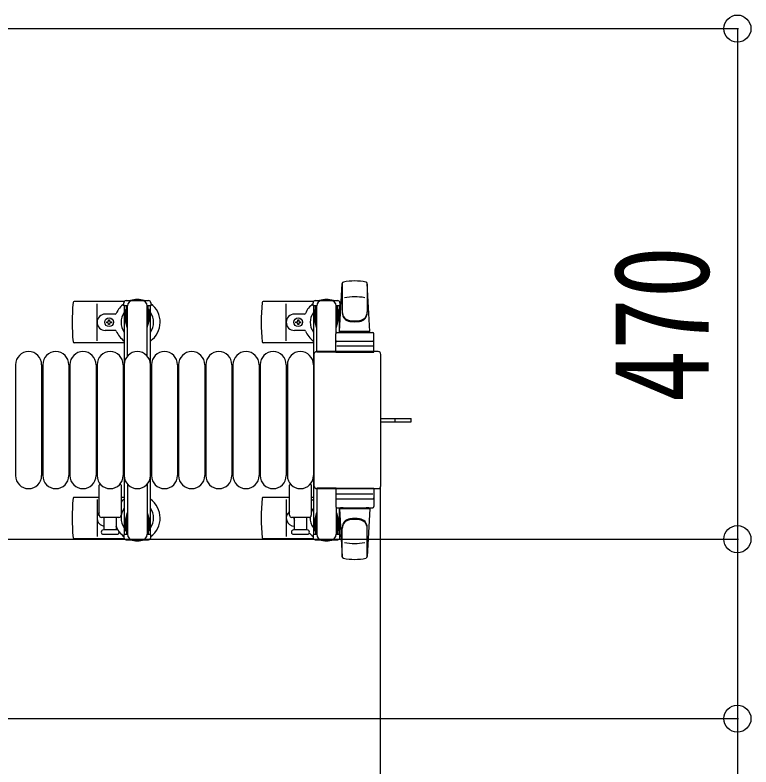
# Model space of a CAD drawing. Units: millimetres, scale not verified. Extents: x -16820 to 16820, y -11880 to 11880.
# Drawn here: x 14561 to 15238, y 8253 to 8944 of the extents above; entities that cross this region are included whole.
import ezdxf
from ezdxf.enums import TextEntityAlignment as Align

# ---------------------------------------------------------------- set-up
doc = ezdxf.new("R2010")
doc.units = ezdxf.units.MM
doc.header["$LTSCALE"] = 50
for name, color, linetype in [('0-3_YKK_13', 4, 'Continuous'), ('0-4_YKK_A1', 4, 'Continuous'), ('0-5_YKK_D', 6, 'Continuous')]:
    doc.layers.add(name, color=color, linetype=linetype)
doc.styles.add('ＭＳ ゴシック', font='')
doc.styles.get('ＭＳ ゴシック').set_extended_font_data('MS Gothic')

msp = doc.modelspace()

# ---------------------------------------------------------------- linework, layer by layer
at = {"layer": '0-3_YKK_13'}
for p, q in [((14859.08, 8653), (14861.52, 8697.03)), ((14861.58, 8697.38), (14861.58, 8670.19)), ((14884.58, 8696.61), (14884.58, 8670.87)), ((14887.08, 8653), (14884.64, 8697.03)), ((14661.05, 8680.5), (14614.98, 8680.5)), ((14636.08, 8644.5), (14636.08, 8678.5)), ((14660.78, 8676.7), (14660.78, 8679.5)), ((14662.78, 8681.5), (14683.38, 8681.5)), ((14835.05, 8680.5), (14788.98, 8680.5)), ((14810.08, 8644.5), (14810.08, 8678.5)), ((14834.78, 8676.7), (14834.78, 8679.5)), ((14836.78, 8681.5), (14857.38, 8681.5)), ((14664.08, 8676.7), (14660.78, 8676.7)), ((14662.28, 8673.2), (14663.08, 8673.2)), ((14662.28, 8662.69), (14662.28, 8673.2)), ((14663.08, 8659.7), (14663.08, 8676.7)), ((14664.08, 8630.44), (14664.08, 8676.5)), ((14682.08, 8630.44), (14682.08, 8676.5)), ((14683.08, 8659.7), (14683.08, 8676.7)), ((14683.88, 8673.2), (14683.08, 8673.2)), ((14683.88, 8662.69), (14683.88, 8673.2)), ((14838.08, 8676.7), (14834.78, 8676.7)), ((14836.28, 8673.2), (14837.08, 8673.2)), ((14836.28, 8662.69), (14836.28, 8673.2)), ((14837.08, 8659.7), (14837.08, 8676.7)), ((14838.08, 8634), (14838.08, 8676.5)), ((14856.08, 8651.87), (14856.08, 8676.5)), ((14857.08, 8659.7), (14857.08, 8676.7)), ((14857.88, 8673.2), (14857.08, 8673.2)), ((14857.88, 8662.69), (14857.88, 8673.2)), ((14652.79, 8669), (14643.58, 8669)), ((14826.79, 8669), (14817.58, 8669)), ((14645.76, 8661.06), (14644.88, 8661.06)), ((14648.4, 8661.94), (14649.28, 8661.94)), ((14663.88, 8656.7), (14662.28, 8662.69)), ((14663.88, 8656.7), (14664.08, 8656.7)), ((14682.28, 8656.7), (14682.08, 8656.7)), ((14682.28, 8656.7), (14683.88, 8662.69)), ((14819.76, 8661.06), (14818.88, 8661.06)), ((14822.4, 8661.94), (14823.28, 8661.94)), ((14837.88, 8656.7), (14836.28, 8662.69)), ((14837.88, 8656.7), (14838.08, 8656.7)), ((14856.28, 8656.7), (14856.08, 8656.7)), ((14856.28, 8656.7), (14857.88, 8662.69)), ((14652.79, 8654), (14643.58, 8654)), ((14826.79, 8654), (14817.58, 8654)), ((14855.58, 8634), (14855.58, 8651)), ((14856.58, 8652), (14889.58, 8652)), ((14887.08, 8653), (14859.08, 8653)), ((14860.08, 8652), (14860.08, 8653)), ((14886.08, 8653), (14860.08, 8653)), ((14862.48, 8652), (14860.08, 8652)), ((14886.08, 8652), (14883.68, 8652)), ((14886.08, 8652), (14886.08, 8653)), ((14890.58, 8634), (14890.58, 8651)), ((14856.58, 8644), (14889.58, 8644)), ((14661.08, 8642.5), (14614.98, 8642.5)), ((14835.08, 8642.5), (14788.98, 8642.5)), ((14889.64, 8639.5), (14856.47, 8639.5)), ((14835.58, 8632), (14835.58, 8511)), ((14835.58, 8632), (14835.58, 8632)), ((14894.58, 8634.5), (14838.08, 8634.5)), ((14838.08, 8634.5), (14838.08, 8634.5)), ((14856.08, 8634), (14838.08, 8634)), ((14855.58, 8634), (14890.58, 8634)), ((14894.58, 8634.5), (14894.58, 8634.5)), ((14897.08, 8511), (14897.08, 8632)), ((14897.08, 8632), (14897.08, 8632)), ((14561.08, 8622.5), (14561.08, 8520.5)), ((14585.08, 8622.5), (14585.08, 8520.5)), ((14586.08, 8622.5), (14586.08, 8520.5)), ((14610.08, 8622.5), (14610.08, 8520.5)), ((14611.08, 8622.5), (14611.08, 8520.5)), ((14635.08, 8622.5), (14635.08, 8520.5)), ((14636.08, 8622.5), (14636.08, 8520.5)), ((14660.08, 8622.5), (14660.08, 8520.5)), ((14661.08, 8622.5), (14661.08, 8520.5)), ((14685.08, 8622.5), (14685.08, 8520.5)), ((14686.08, 8622.5), (14686.08, 8520.5)), ((14710.08, 8622.5), (14710.08, 8520.5)), ((14711.08, 8622.5), (14711.08, 8520.5)), ((14735.08, 8622.5), (14735.08, 8520.5)), ((14736.08, 8622.5), (14736.08, 8520.5)), ((14760.08, 8622.5), (14760.08, 8520.5)), ((14761.08, 8622.5), (14761.08, 8520.5)), ((14785.08, 8622.5), (14785.08, 8520.5)), ((14786.08, 8622.5), (14786.08, 8520.5)), ((14810.08, 8622.5), (14810.08, 8520.5)), ((14811.08, 8622.5), (14811.08, 8520.5)), ((14835.08, 8622.5), (14835.08, 8520.5)), ((14897.08, 8573), (14909.58, 8573)), ((14909.58, 8573), (14925.08, 8573)), ((14910.23, 8570), (14910.23, 8573)), ((14925.08, 8570), (14925.08, 8573)), ((14638.08, 8484), (14638.08, 8511.83)), ((14658.08, 8511.83), (14658.08, 8484)), ((14664.08, 8512.56), (14664.08, 8466.5)), ((14682.08, 8512.56), (14682.08, 8466.5)), ((14813.08, 8484), (14813.08, 8511.83)), ((14833.08, 8511.83), (14833.08, 8484)), ((14835.58, 8511), (14835.58, 8511)), ((14838.08, 8509), (14838.08, 8466.5)), ((14856.08, 8509), (14838.08, 8509)), ((14838.08, 8508.5), (14894.58, 8508.5)), ((14838.08, 8508.5), (14838.08, 8508.5)), ((14855.58, 8509), (14855.58, 8492)), ((14855.58, 8509), (14890.58, 8509)), ((14890.58, 8509), (14890.58, 8492)), ((14894.58, 8508.5), (14894.58, 8508.5)), ((14897.08, 8511), (14897.08, 8511)), ((14638.08, 8500.5), (14614.98, 8500.5)), ((14636.08, 8498.5), (14636.08, 8464.5)), ((14661.08, 8500.5), (14658.08, 8500.5)), ((14813.08, 8500.5), (14788.98, 8500.5)), ((14810.08, 8498.5), (14810.08, 8464.5)), ((14835.08, 8500.5), (14833.08, 8500.5)), ((14889.64, 8503.5), (14856.47, 8503.5)), ((14856.58, 8499), (14889.58, 8499)), ((14856.08, 8491.13), (14856.08, 8466.5)), ((14856.58, 8491), (14889.58, 8491)), ((14862.48, 8491), (14860.08, 8491)), ((14860.08, 8491), (14860.08, 8490)), ((14886.08, 8491), (14883.68, 8491)), ((14886.08, 8491), (14886.08, 8490)), ((14663.88, 8486.3), (14662.28, 8480.31)), ((14663.88, 8486.3), (14664.08, 8486.3)), ((14682.28, 8486.3), (14682.08, 8486.3)), ((14682.28, 8486.3), (14683.88, 8480.31)), ((14837.88, 8486.3), (14836.28, 8480.31)), ((14837.88, 8486.3), (14838.08, 8486.3)), ((14856.28, 8486.3), (14856.08, 8486.3)), ((14856.28, 8486.3), (14857.88, 8480.31)), ((14859.08, 8490), (14861.52, 8445.97)), ((14887.08, 8490), (14859.08, 8490)), ((14886.08, 8490), (14860.08, 8490)), ((14887.08, 8490), (14884.64, 8445.97)), ((14656.08, 8482), (14640.08, 8482)), ((14642.58, 8470.5), (14642.58, 8482)), ((14653.58, 8482), (14653.58, 8470.5)), ((14662.28, 8480.31), (14662.28, 8469.8)), ((14663.08, 8483.3), (14663.08, 8466.3)), ((14683.08, 8483.3), (14683.08, 8466.3)), ((14683.88, 8480.31), (14683.88, 8469.8)), ((14831.08, 8482), (14815.08, 8482)), ((14817.58, 8470.5), (14817.58, 8482)), ((14828.58, 8482), (14828.58, 8470.5)), ((14836.28, 8480.31), (14836.28, 8469.8)), ((14837.08, 8483.3), (14837.08, 8466.3)), ((14857.08, 8483.3), (14857.08, 8466.3)), ((14857.88, 8480.31), (14857.88, 8469.8)), ((14654.33, 8470.5), (14641.83, 8470.5)), ((14662.28, 8469.8), (14663.08, 8469.8)), ((14683.88, 8469.8), (14683.08, 8469.8)), ((14829.33, 8470.5), (14816.83, 8470.5)), ((14836.28, 8469.8), (14837.08, 8469.8)), ((14857.88, 8469.8), (14857.08, 8469.8)), ((14861.58, 8445.62), (14861.58, 8472.81)), ((14884.58, 8446.39), (14884.58, 8472.13)), ((14660.78, 8466.3), (14660.78, 8463.5)), ((14664.08, 8466.3), (14660.78, 8466.3)), ((14834.78, 8466.3), (14834.78, 8463.5)), ((14838.08, 8466.3), (14834.78, 8466.3)), ((14661.05, 8462.5), (14614.98, 8462.5)), ((14662.78, 8461.5), (14683.38, 8461.5)), ((14835.05, 8462.5), (14788.98, 8462.5)), ((14836.78, 8461.5), (14857.38, 8461.5))]:
    msp.add_line(p, q, dxfattribs=at)
for points in [[(14685.38, 8679.5), (14685.38, 8676.7), (14682.08, 8676.7)], [(14859.38, 8679.5), (14859.38, 8676.7), (14856.08, 8676.7)], [(14646.64, 8662.82), (14646.64, 8663.7), (14647.52, 8663.7), (14647.52, 8662.82)], [(14820.64, 8662.82), (14820.64, 8663.7), (14821.52, 8663.7), (14821.52, 8662.82)], [(14644.88, 8661.06), (14644.88, 8661.94), (14645.76, 8661.94)], [(14647.52, 8660.18), (14647.52, 8659.3), (14646.64, 8659.3), (14646.64, 8660.18)], [(14649.28, 8661.94), (14649.28, 8661.06), (14648.4, 8661.06)], [(14818.88, 8661.06), (14818.88, 8661.94), (14819.76, 8661.94)], [(14821.52, 8660.18), (14821.52, 8659.3), (14820.64, 8659.3), (14820.64, 8660.18)], [(14823.28, 8661.94), (14823.28, 8661.06), (14822.4, 8661.06)], [(14897.08, 8570), (14909.58, 8570), (14925.08, 8570)], [(14641.83, 8466.5), (14648.08, 8466.5), (14654.33, 8466.5)], [(14685.38, 8463.5), (14685.38, 8466.3), (14682.08, 8466.3)], [(14816.83, 8466.5), (14823.08, 8466.5), (14829.33, 8466.5)], [(14859.38, 8463.5), (14859.38, 8466.3), (14856.08, 8466.3)]]:
    msp.add_lwpolyline(points, dxfattribs=at)
for centre in [(14647.08, 8661.5), (14821.08, 8661.5)]:
    msp.add_circle(centre, 4, dxfattribs=at)
for centre, radius, start, end in [((14863.02, 8696.94), 1.5, 101.97738, 176.83138), ((14873.08, 8649.5), 50, 78.05356, 101.97738), ((14873.08, 8649.5), 50, 78.05356, 101.94644), ((14883.14, 8696.94), 1.5, 3.16862, 78.02262), ((14873.08, 8634.9), 50, 79.45053, 100.87665), ((14794.08, 8661.5), 181, 174.26083, 185.73917), ((14614.98, 8679.5), 1, 90, 174.26083), ((14673.08, 8661.5), 21, 125.85347, 157.27158), ((14662.78, 8679.5), 2, 90, 180), ((14669.08, 8676.5), 5, 90, 180), ((14673.08, 8661.5), 21, 72.24721, 107.75279), ((14677.08, 8676.5), 5, 0, 90), ((14683.38, 8679.5), 2, 0, 90), ((14673.08, 8661.5), 21, 304.8499, 54.14653), ((14968.08, 8661.5), 181, 174.26083, 185.73917), ((14788.98, 8679.5), 1, 90, 174.26083), ((14847.08, 8661.5), 21, 125.85347, 157.27158), ((14836.78, 8679.5), 2, 90, 180), ((14843.08, 8676.5), 5, 90, 180), ((14847.08, 8661.5), 21, 72.24721, 107.75279), ((14851.08, 8676.5), 5, 0, 90), ((14857.38, 8679.5), 2, 0, 90), ((14847.08, 8661.5), 21, 50.46632, 54.14653), ((14673.08, 8661.5), 15, 143.1301, 216.8699), ((14673.08, 8661.5), 15, 323.1301, 36.8699), ((14847.08, 8661.5), 15, 143.1301, 216.8699), ((14847.08, 8661.5), 15, 30.72246, 36.8699), ((14869.58, 8671.06), 8, 180, 263.72071), ((14876.58, 8671.06), 8, 276.27929, 0), ((14643.58, 8661.5), 7.5, 90, 270), ((14652.79, 8670), 1, 270, 337.27158), ((14817.58, 8661.5), 7.5, 90, 270), ((14826.79, 8670), 1, 270, 337.27158), ((14869.58, 8670.19), 8, 180, 263.72071), ((14876.58, 8670.19), 8, 276.27929, 0), ((14645.76, 8662.82), 0.88, 270, 0), ((14645.76, 8660.18), 0.88, 0, 90), ((14648.4, 8662.82), 0.88, 180, 270), ((14648.4, 8660.18), 0.88, 90, 180), ((14819.76, 8662.82), 0.88, 270, 0), ((14819.76, 8660.18), 0.88, 0, 90), ((14822.4, 8662.82), 0.88, 180, 270), ((14822.4, 8660.18), 0.88, 90, 180), ((14873.08, 8702.87), 40, 263.72071, 276.27929), ((14873.08, 8702), 40, 263.72071, 276.27929), ((14652.79, 8653), 1, 22.72842, 90), ((14673.08, 8661.5), 21, 202.72842, 235.1501), ((14826.79, 8653), 1, 22.72842, 90), ((14847.08, 8661.5), 21, 202.72842, 235.1501), ((14856.58, 8651), 1, 90, 180), ((14889.58, 8651), 1, 0, 90), ((14614.98, 8643.5), 1, 185.73917, 270), ((14788.98, 8643.5), 1, 185.73917, 270), ((14856.58, 8643), 1, 90, 180), ((14889.58, 8643), 1, 0, 90), ((14573.08, 8622.5), 12, 0, 180), ((14598.08, 8622.5), 12, 0, 180), ((14623.08, 8622.5), 12, 0, 180), ((14648.08, 8622.5), 12, 0, 180), ((14673.08, 8622.5), 12, 0, 180), ((14698.08, 8622.5), 12, 0, 180), ((14723.08, 8622.5), 12, 0, 180), ((14748.08, 8622.5), 12, 0, 180), ((14773.08, 8622.5), 12, 0, 180), ((14798.08, 8622.5), 12, 0, 180), ((14823.08, 8622.5), 12, 0, 180), ((14573.08, 8520.5), 12, 180, 0), ((14598.08, 8520.5), 12, 180, 0), ((14623.08, 8520.5), 12, 180, 0), ((14648.08, 8520.5), 12, 180, 0), ((14673.08, 8520.5), 12, 180, 0), ((14698.08, 8520.5), 12, 180, 0), ((14723.08, 8520.5), 12, 180, 0), ((14748.08, 8520.5), 12, 180, 0), ((14773.08, 8520.5), 12, 180, 0), ((14798.08, 8520.5), 12, 180, 0), ((14823.08, 8520.5), 12, 180, 0), ((14639.08, 8511.83), 1, 101.93946, 180), ((14657.08, 8511.83), 1, 0, 78.06047), ((14814.08, 8511.83), 1, 101.93946, 180), ((14832.08, 8511.83), 1, 0, 78.06047), ((14794.08, 8481.5), 181, 174.26083, 185.73917), ((14614.98, 8499.5), 1, 90, 174.26083), ((14673.08, 8481.5), 21, 124.8499, 135.58471), ((14673.08, 8481.5), 21, 305.85347, 55.1501), ((14968.08, 8481.5), 181, 174.26083, 185.73917), ((14788.98, 8499.5), 1, 90, 174.26083), ((14847.08, 8481.5), 21, 124.8499, 131.81033), ((14856.58, 8500), 1, 180, 270), ((14889.58, 8500), 1, 270, 0), ((14856.58, 8492), 1, 180, 270), ((14889.58, 8492), 1, 270, 0), ((14643.58, 8481.5), 7.5, 137.16663, 262.33771), ((14640.08, 8484), 2, 180, 270), ((14656.08, 8484), 2, 270, 0), ((14673.08, 8481.5), 15, 143.1301, 216.8699), ((14673.08, 8481.5), 15, 323.1301, 36.8699), ((14817.58, 8481.5), 7.5, 126.86994, 270), ((14815.08, 8484), 2, 180, 270), ((14831.08, 8484), 2, 270, 0), ((14847.08, 8481.5), 15, 143.1301, 158.96058), ((14821.08, 8481.5), 4, 172.81959, 208.95488), ((14847.08, 8481.5), 15, 177.02005, 216.8699), ((14869.58, 8472.81), 8, 96.27929, 180), ((14869.58, 8471.94), 8, 96.27929, 180), ((14873.08, 8441), 40, 83.72071, 96.27929), ((14873.08, 8440.13), 40, 83.72071, 96.27929), ((14876.58, 8472.81), 8, 0, 83.72071), ((14876.58, 8471.94), 8, 0, 83.72071), ((14641.83, 8468.5), 2, 90, 180), ((14652.79, 8473), 1, 22.72842, 37.66294), ((14673.08, 8481.5), 21, 202.72842, 212.5406), ((14654.33, 8468.5), 2, 0, 90), ((14816.83, 8468.5), 2, 90, 180), ((14847.08, 8481.5), 21, 208.24251, 211.58821), ((14829.33, 8468.5), 2, 0, 90), ((14847.08, 8481.5), 15, 323.1301, 329.27754), ((14614.98, 8463.5), 1, 185.73917, 270), ((14641.83, 8468.5), 2, 180, 270), ((14654.33, 8468.5), 2, 270, 0), ((14673.08, 8481.5), 21, 216.9292, 234.14653), ((14662.78, 8463.5), 2, 180, 270), ((14669.08, 8466.5), 5, 180, 270), ((14677.08, 8466.5), 5, 270, 0), ((14683.38, 8463.5), 2, 270, 0), ((14788.98, 8463.5), 1, 185.73917, 270), ((14816.83, 8468.5), 2, 180, 270), ((14829.33, 8468.5), 2, 270, 0), ((14847.08, 8481.5), 21, 220.83479, 234.14653), ((14836.78, 8463.5), 2, 180, 270), ((14843.08, 8466.5), 5, 180, 270), ((14851.08, 8466.5), 5, 270, 0), ((14857.38, 8463.5), 2, 270, 0), ((14847.08, 8481.5), 21, 305.85347, 309.53368), ((14673.08, 8481.5), 21, 252.24721, 287.75279), ((14847.08, 8481.5), 21, 252.24721, 287.75279), ((14873.08, 8508.1), 50, 259.12335, 280.54947), ((14863.02, 8446.06), 1.5, 183.16862, 258.02262), ((14873.08, 8493.5), 50, 258.02262, 281.94644), ((14873.08, 8493.5), 50, 258.05356, 281.94644), ((14883.14, 8446.06), 1.5, 281.97738, 356.83138)]:
    msp.add_arc(centre, radius, start, end, dxfattribs=at)
for centre, major_axis, start_param, end_param in [((14838.08, 8632), (-1.77, 1.77), 5.499651, 7.06672), ((14894.58, 8632), (1.77, 1.77), 5.499651, 7.06672), ((14838.08, 8511), (1.77, 1.77), 2.358058, 3.925127), ((14894.58, 8511), (-1.77, 1.77), 2.358058, 3.925127)]:
    msp.add_ellipse(centre, major_axis=major_axis, ratio=0.997169, start_param=start_param, end_param=end_param, dxfattribs=at)
at = {"layer": '0-4_YKK_A1'}
for p, q in [((14661.08, 8676.5), (14661.08, 8466.5)), ((14664.08, 8676.5), (14661.08, 8676.5)), ((14685.08, 8676.5), (14682.08, 8676.5)), ((14685.08, 8466.5), (14685.08, 8676.5)), ((14835.08, 8676.5), (14835.08, 8466.5)), ((14838.08, 8676.5), (14835.08, 8676.5)), ((14859.08, 8676.5), (14856.08, 8676.5)), ((14859.08, 8652), (14859.08, 8676.5)), ((14859.08, 8466.5), (14859.08, 8491)), ((14661.08, 8466.5), (14663.08, 8466.5)), ((14683.08, 8466.5), (14685.08, 8466.5)), ((14835.08, 8466.5), (14837.08, 8466.5)), ((14857.08, 8466.5), (14859.08, 8466.5))]:
    msp.add_line(p, q, dxfattribs=at)
at = {"layer": '0-5_YKK_D'}
for p, q in [((14406.08, 8931.5), (15226.08, 8931.5)), ((15225.08, 8931.5), (15225.08, 8462)), ((14896.58, 8510), (14896.58, 7650.5)), ((14483.58, 8462), (15226.08, 8462)), ((14584.58, 8462), (15226.08, 8462)), ((14483.58, 8297), (15226.08, 8297))]:
    msp.add_line(p, q, dxfattribs=at)
msp.add_lwpolyline([(15225.08, 8462), (15225.08, 8297), (15225.08, 8029.4)], dxfattribs=at)
for centre in [(15225.08, 8931.5), (15225.08, 8462), (15225.08, 8462), (15225.08, 8297)]:
    msp.add_circle(centre, 12.5, dxfattribs=at)

# ---------------------------------------------------------------- texts
at = {"layer": '0-5_YKK_D', "style": 'ＭＳ ゴシック', "width": 0.8}
msp.add_text('470', height=87.98, rotation=90, dxfattribs=at).set_placement((15225.08, 8587.95), align=Align.BOTTOM_LEFT)

doc.saveas('drawing.dxf')
